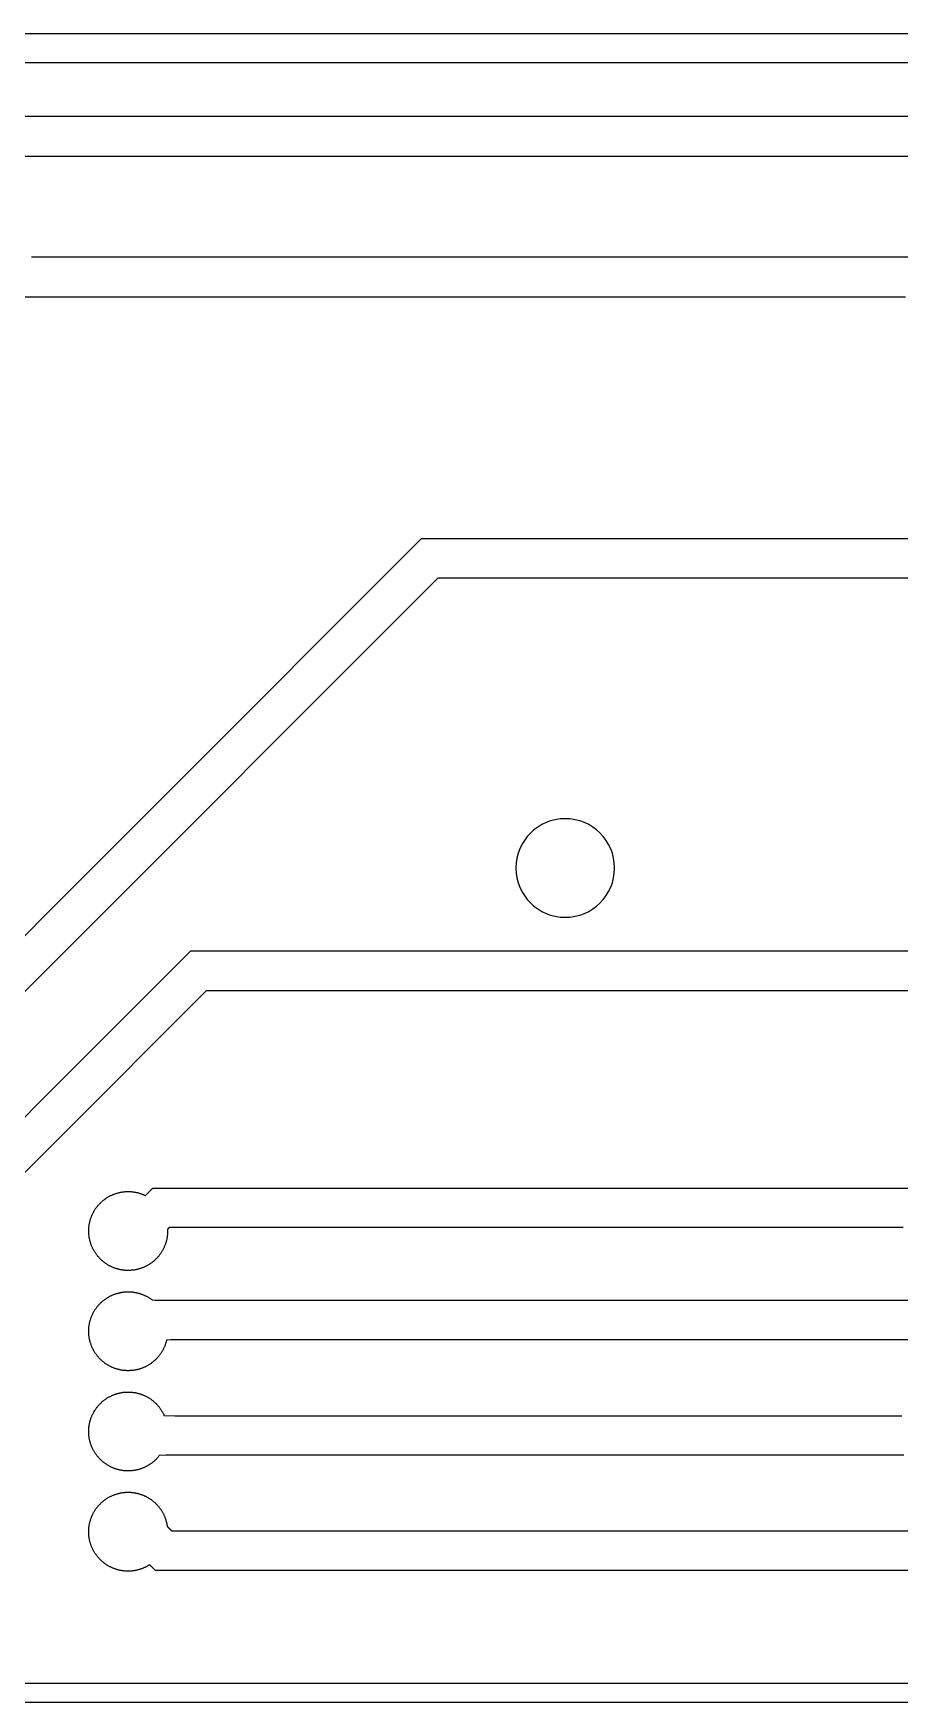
# Model space of a CAD drawing. Extents: x 0 to 220, y 0 to 42.
# Drawn here: x 131.11 to 153.08, y 0 to 42.3 of the extents above; entities that cross this region are included whole.
import ezdxf

# ---------------------------------------------------------------- set-up
doc = ezdxf.new("R2010")
doc.units = 0
doc.layers.get('0').update_dxf_attribs({"linetype": 'CONTINUOUS'})

msp = doc.modelspace()

# ---------------------------------------------------------------- linework, layer by layer
for points in [[(219.6, 42.3), (219.6, 0), (0, 0), (0, 42.3)], [(218.769, 39.299), (218.769, 3.629), (215.628, 0.488), (55.254, 0.488), (51.691, 4.051), (51.691, 38.068), (55.184, 41.561), (216.507, 41.561)]]:
    msp.add_lwpolyline(points, close=True)
for points in [[(121.354, 9.896), (140.956, 29.498), (177.647, 29.498), (179.893, 31.744), (208.415, 31.744), (208.415, 31.924), (211.585, 31.924), (211.585, 30.574), (208.415, 30.574), (208.415, 30.744), (180.307, 30.744), (178.061, 28.498), (141.37, 28.498), (121.768, 8.896)], [(127.955, 10.491), (135.508, 18.044), (208.415, 18.044), (208.415, 17.874), (211.585, 17.874), (211.585, 19.224), (208.415, 19.224), (208.415, 19.044), (135.094, 19.044), (126.955, 10.905)]]:
    msp.add_lwpolyline(points)
msp.add_lwpolyline([(143.35, 21.15, 1), (145.85, 21.15, 1)], format="xyb", close=True)
msp.add_polyline3d([(211.585, 28.034, 0), (211.585, 28.211, 0), (212.811, 28.211, 0), (214.401, 29.801, 0), (214.401, 35.432, 0), (209.641, 40.192, 0), (61.579, 40.192, 0), (56.836, 35.449, 0), (56.836, 32.585, 0), (56.645, 32.585, 0), (56.645, 29.415, 0), (57.995, 29.415, 0), (57.995, 32.585, 0), (57.836, 32.585, 0), (57.836, 35.034, 0), (61.994, 39.192, 0), (209.226, 39.192, 0), (213.401, 35.017, 0), (213.401, 30.216, 0), (212.396, 29.211, 0), (211.585, 29.211, 0), (211.585, 29.384, 0), (208.415, 29.384, 0), (208.415, 28.034, 0)], close=True)
for points in [[(153.461, 36.625, 0), (152.6, 36.625, 0), (151.739, 36.625, 0), (150.878, 36.625, 0), (150.017, 36.625, 0), (149.155, 36.625, 0), (148.294, 36.625, 0), (147.433, 36.625, 0), (146.572, 36.625, 0), (145.71, 36.625, 0), (144.849, 36.625, 0), (143.988, 36.625, 0), (143.127, 36.625, 0), (142.266, 36.625, 0), (141.404, 36.625, 0), (140.543, 36.625, 0), (139.682, 36.625, 0), (138.821, 36.625, 0), (137.959, 36.625, 0), (137.098, 36.625, 0), (136.237, 36.625, 0), (135.376, 36.625, 0), (134.515, 36.625, 0), (133.653, 36.625, 0), (132.792, 36.625, 0), (131.931, 36.625, 0), (131.07, 36.625, 0)], [(130.315, 35.625, 0), (131.164, 35.625, 0), (132.012, 35.625, 0), (132.861, 35.625, 0), (133.709, 35.625, 0), (134.558, 35.625, 0), (135.406, 35.625, 0), (136.254, 35.625, 0), (137.103, 35.625, 0), (137.951, 35.625, 0), (138.8, 35.625, 0), (139.648, 35.625, 0), (140.497, 35.625, 0), (141.345, 35.625, 0), (142.194, 35.625, 0), (143.042, 35.625, 0), (143.89, 35.625, 0), (144.739, 35.625, 0), (145.587, 35.625, 0), (146.436, 35.625, 0), (147.284, 35.625, 0), (148.133, 35.625, 0), (148.981, 35.625, 0), (149.83, 35.625, 0), (150.678, 35.625, 0), (151.526, 35.625, 0), (152.375, 35.625, 0), (153.223, 35.625, 0)], [(153.168, 12.04, 0), (152.746, 12.04, 0), (152.324, 12.04, 0), (151.902, 12.04, 0), (151.481, 12.04, 0), (151.059, 12.04, 0), (150.637, 12.04, 0), (150.215, 12.04, 0), (149.794, 12.04, 0), (149.372, 12.04, 0), (148.95, 12.04, 0), (148.528, 12.04, 0), (148.107, 12.04, 0), (147.685, 12.04, 0), (147.263, 12.04, 0), (146.841, 12.04, 0), (146.42, 12.04, 0), (145.998, 12.04, 0), (145.576, 12.04, 0), (145.155, 12.04, 0), (144.733, 12.04, 0), (144.311, 12.04, 0), (143.889, 12.04, 0), (143.468, 12.04, 0), (143.046, 12.04, 0), (142.624, 12.04, 0), (142.202, 12.04, 0), (141.781, 12.04, 0), (141.359, 12.04, 0), (140.937, 12.04, 0), (140.515, 12.04, 0), (140.094, 12.04, 0), (139.672, 12.04, 0), (139.25, 12.04, 0), (138.828, 12.04, 0), (138.407, 12.04, 0), (137.985, 12.04, 0), (137.563, 12.04, 0), (137.142, 12.04, 0), (136.72, 12.04, 0), (136.298, 12.04, 0), (135.876, 12.04, 0), (135.455, 12.04, 0), (135.033, 12.04, 0), (134.611, 12.04, 0), (134.56, 12.039, 0), (134.559, 12.039, 0), (134.559, 12.038, 0), (134.558, 12.037, 0), (134.557, 12.037, 0), (134.556, 12.036, 0), (134.556, 12.035, 0), (134.555, 12.034, 0), (134.554, 12.034, 0), (134.553, 12.033, 0), (134.553, 12.032, 0), (134.552, 12.031, 0), (134.551, 12.031, 0), (134.551, 12.03, 0), (134.55, 12.029, 0), (134.549, 12.028, 0), (134.548, 12.028, 0), (134.548, 12.027, 0), (134.547, 12.026, 0), (134.546, 12.026, 0), (134.545, 12.025, 0), (134.545, 12.024, 0), (134.544, 12.023, 0), (134.543, 12.023, 0), (134.543, 12.022, 0), (134.542, 12.021, 0), (134.541, 12.021, 0), (134.54, 12.02, 0), (134.54, 12.019, 0), (134.539, 12.018, 0), (134.538, 12.018, 0), (134.537, 12.017, 0), (134.537, 12.016, 0), (134.536, 12.015, 0), (134.535, 12.015, 0), (134.535, 12.014, 0), (134.534, 12.013, 0), (134.533, 12.012, 0), (134.532, 12.012, 0), (134.532, 12.011, 0), (134.531, 12.01, 0), (134.53, 12.01, 0), (134.529, 12.009, 0), (134.529, 12.008, 0), (134.528, 12.007, 0), (134.527, 12.007, 0), (134.527, 12.006, 0), (134.526, 12.005, 0), (134.525, 12.005, 0), (134.524, 12.004, 0), (134.524, 12.003, 0), (134.523, 12.002, 0), (134.522, 12.002, 0), (134.522, 12.001, 0), (134.521, 12, 0), (134.52, 11.999, 0), (134.519, 11.999, 0), (134.519, 11.998, 0), (134.518, 11.997, 0), (134.517, 11.997, 0), (134.516, 11.996, 0), (134.516, 11.989, 0), (134.517, 11.974, 0), (134.517, 11.958, 0), (134.517, 11.943, 0), (134.517, 11.928, 0), (134.516, 11.912, 0), (134.516, 11.896, 0), (134.515, 11.881, 0), (134.513, 11.865, 0), (134.512, 11.849, 0), (134.51, 11.834, 0), (134.508, 11.818, 0), (134.506, 11.802, 0), (134.503, 11.786, 0), (134.501, 11.77, 0), (134.498, 11.755, 0), (134.494, 11.739, 0), (134.491, 11.723, 0), (134.487, 11.707, 0), (134.483, 11.691, 0), (134.478, 11.675, 0), (134.474, 11.659, 0), (134.469, 11.644, 0), (134.463, 11.628, 0), (134.458, 11.613, 0), (134.452, 11.597, 0), (134.446, 11.581, 0), (134.44, 11.566, 0), (134.433, 11.551, 0), (134.427, 11.535, 0), (134.419, 11.52, 0), (134.412, 11.505, 0), (134.404, 11.49, 0), (134.397, 11.475, 0), (134.388, 11.46, 0), (134.38, 11.446, 0), (134.371, 11.431, 0), (134.363, 11.417, 0), (134.353, 11.403, 0), (134.344, 11.389, 0), (134.334, 11.375, 0), (134.325, 11.361, 0), (134.315, 11.348, 0), (134.304, 11.334, 0), (134.294, 11.321, 0), (134.283, 11.308, 0), (134.272, 11.295, 0), (134.261, 11.283, 0), (134.25, 11.27, 0), (134.238, 11.258, 0), (134.226, 11.246, 0), (134.214, 11.234, 0), (134.202, 11.223, 0), (134.19, 11.211, 0), (134.178, 11.2, 0), (134.165, 11.19, 0), (134.153, 11.179, 0), (134.14, 11.168, 0), (134.127, 11.158, 0), (134.114, 11.148, 0), (134.1, 11.139, 0), (134.087, 11.129, 0), (134.073, 11.12, 0), (134.06, 11.111, 0), (134.046, 11.102, 0), (134.032, 11.094, 0), (134.018, 11.086, 0), (134.005, 11.078, 0), (133.991, 11.07, 0), (133.976, 11.063, 0), (133.962, 11.056, 0), (133.948, 11.049, 0), (133.934, 11.042, 0), (133.92, 11.036, 0), (133.905, 11.029, 0), (133.891, 11.024, 0), (133.876, 11.018, 0), (133.862, 11.012, 0), (133.848, 11.007, 0), (133.833, 11.002, 0), (133.819, 10.998, 0), (133.804, 10.993, 0), (133.79, 10.989, 0), (133.775, 10.985, 0), (133.76, 10.981, 0), (133.745, 10.977, 0), (133.73, 10.974, 0), (133.714, 10.971, 0), (133.699, 10.968, 0), (133.683, 10.965, 0), (133.668, 10.962, 0), (133.652, 10.96, 0), (133.636, 10.958, 0), (133.62, 10.956, 0), (133.604, 10.955, 0), (133.588, 10.954, 0), (133.572, 10.953, 0), (133.556, 10.952, 0), (133.539, 10.951, 0), (133.523, 10.951, 0), (133.507, 10.951, 0), (133.49, 10.951, 0), (133.474, 10.952, 0), (133.457, 10.953, 0), (133.441, 10.954, 0), (133.424, 10.955, 0), (133.407, 10.957, 0), (133.391, 10.959, 0), (133.374, 10.961, 0), (133.358, 10.964, 0), (133.341, 10.967, 0), (133.325, 10.97, 0), (133.308, 10.973, 0), (133.292, 10.977, 0), (133.276, 10.981, 0), (133.259, 10.985, 0), (133.243, 10.989, 0), (133.227, 10.994, 0), (133.211, 10.999, 0), (133.195, 11.004, 0), (133.179, 11.01, 0), (133.163, 11.016, 0), (133.147, 11.022, 0), (133.132, 11.028, 0), (133.116, 11.035, 0), (133.101, 11.042, 0), (133.086, 11.049, 0), (133.07, 11.056, 0), (133.055, 11.064, 0), (133.041, 11.072, 0), (133.026, 11.08, 0), (133.011, 11.088, 0), (132.997, 11.097, 0), (132.983, 11.106, 0), (132.969, 11.115, 0), (132.955, 11.124, 0), (132.941, 11.133, 0), (132.928, 11.143, 0), (132.915, 11.153, 0), (132.902, 11.163, 0), (132.889, 11.173, 0), (132.876, 11.183, 0), (132.864, 11.194, 0), (132.852, 11.205, 0), (132.839, 11.216, 0), (132.828, 11.226, 0), (132.816, 11.238, 0), (132.805, 11.249, 0), (132.794, 11.261, 0), (132.783, 11.272, 0), (132.772, 11.284, 0), (132.762, 11.296, 0), (132.751, 11.308, 0), (132.741, 11.32, 0), (132.732, 11.332, 0), (132.722, 11.344, 0), (132.713, 11.357, 0), (132.704, 11.369, 0), (132.695, 11.382, 0), (132.686, 11.394, 0), (132.678, 11.407, 0), (132.67, 11.42, 0), (132.662, 11.433, 0), (132.654, 11.446, 0), (132.646, 11.459, 0), (132.639, 11.473, 0), (132.631, 11.487, 0), (132.624, 11.501, 0), (132.617, 11.515, 0), (132.61, 11.529, 0), (132.604, 11.543, 0), (132.598, 11.558, 0), (132.591, 11.572, 0), (132.585, 11.587, 0), (132.58, 11.602, 0), (132.574, 11.618, 0), (132.569, 11.633, 0), (132.564, 11.648, 0), (132.559, 11.664, 0), (132.555, 11.68, 0), (132.55, 11.695, 0), (132.546, 11.711, 0), (132.542, 11.727, 0), (132.539, 11.744, 0), (132.535, 11.76, 0), (132.532, 11.776, 0), (132.53, 11.793, 0), (132.527, 11.809, 0), (132.525, 11.826, 0), (132.523, 11.842, 0), (132.521, 11.859, 0), (132.52, 11.876, 0), (132.519, 11.892, 0), (132.518, 11.909, 0), (132.517, 11.926, 0), (132.517, 11.943, 0), (132.517, 11.96, 0), (132.517, 11.976, 0), (132.518, 11.993, 0), (132.519, 12.01, 0), (132.52, 12.027, 0), (132.521, 12.044, 0), (132.523, 12.061, 0), (132.525, 12.077, 0), (132.527, 12.094, 0), (132.53, 12.111, 0), (132.533, 12.127, 0), (132.536, 12.144, 0), (132.539, 12.16, 0), (132.543, 12.177, 0), (132.547, 12.193, 0), (132.551, 12.209, 0), (132.555, 12.225, 0), (132.56, 12.241, 0), (132.565, 12.257, 0), (132.57, 12.273, 0), (132.576, 12.289, 0), (132.581, 12.304, 0), (132.587, 12.32, 0), (132.594, 12.335, 0), (132.6, 12.35, 0), (132.607, 12.365, 0), (132.614, 12.38, 0), (132.621, 12.394, 0), (132.628, 12.409, 0), (132.635, 12.423, 0), (132.643, 12.437, 0), (132.651, 12.451, 0), (132.659, 12.465, 0), (132.668, 12.479, 0), (132.676, 12.492, 0), (132.685, 12.505, 0), (132.693, 12.518, 0), (132.702, 12.531, 0), (132.712, 12.544, 0), (132.721, 12.556, 0), (132.73, 12.569, 0), (132.74, 12.581, 0), (132.75, 12.592, 0), (132.76, 12.604, 0), (132.77, 12.615, 0), (132.78, 12.627, 0), (132.79, 12.638, 0), (132.801, 12.649, 0), (132.812, 12.66, 0), (132.823, 12.671, 0), (132.834, 12.681, 0), (132.846, 12.692, 0), (132.857, 12.703, 0), (132.869, 12.713, 0), (132.881, 12.723, 0), (132.894, 12.733, 0), (132.906, 12.743, 0), (132.919, 12.752, 0), (132.932, 12.762, 0), (132.945, 12.771, 0), (132.959, 12.78, 0), (132.972, 12.79, 0), (132.986, 12.798, 0), (133, 12.807, 0), (133.014, 12.815, 0), (133.028, 12.823, 0), (133.043, 12.831, 0), (133.057, 12.839, 0), (133.072, 12.847, 0), (133.087, 12.854, 0), (133.102, 12.861, 0), (133.117, 12.868, 0), (133.133, 12.874, 0), (133.148, 12.88, 0), (133.164, 12.886, 0), (133.179, 12.892, 0), (133.195, 12.898, 0), (133.211, 12.903, 0), (133.227, 12.908, 0), (133.243, 12.913, 0), (133.26, 12.917, 0), (133.276, 12.921, 0), (133.292, 12.925, 0), (133.309, 12.929, 0), (133.325, 12.932, 0), (133.342, 12.936, 0), (133.359, 12.938, 0), (133.375, 12.941, 0), (133.392, 12.943, 0), (133.409, 12.945, 0), (133.426, 12.947, 0), (133.442, 12.948, 0), (133.459, 12.949, 0), (133.476, 12.95, 0), (133.493, 12.951, 0), (133.509, 12.951, 0), (133.526, 12.951, 0), (133.543, 12.951, 0), (133.559, 12.95, 0), (133.576, 12.949, 0), (133.593, 12.948, 0), (133.609, 12.947, 0), (133.625, 12.945, 0), (133.642, 12.943, 0), (133.658, 12.941, 0), (133.674, 12.939, 0), (133.69, 12.936, 0), (133.706, 12.933, 0), (133.722, 12.93, 0), (133.738, 12.926, 0), (133.754, 12.923, 0), (133.769, 12.919, 0), (133.785, 12.915, 0), (133.8, 12.91, 0), (133.815, 12.905, 0), (133.83, 12.901, 0), (133.845, 12.896, 0), (133.86, 12.89, 0), (133.875, 12.885, 0), (133.889, 12.879, 0), (133.903, 12.873, 0), (133.918, 12.867, 0), (133.932, 12.861, 0), (133.945, 12.855, 0), (133.957, 12.85, 0), (133.96, 12.853, 0), (133.963, 12.856, 0), (133.966, 12.86, 0), (133.969, 12.863, 0), (133.972, 12.866, 0), (133.975, 12.869, 0), (133.978, 12.872, 0), (133.981, 12.875, 0), (133.985, 12.878, 0), (133.988, 12.881, 0), (133.991, 12.884, 0), (133.994, 12.887, 0), (133.997, 12.89, 0), (134, 12.894, 0), (134.003, 12.897, 0), (134.006, 12.9, 0), (134.009, 12.903, 0), (134.012, 12.906, 0), (134.016, 12.909, 0), (134.019, 12.912, 0), (134.022, 12.915, 0), (134.025, 12.918, 0), (134.028, 12.921, 0), (134.031, 12.925, 0), (134.034, 12.928, 0), (134.037, 12.931, 0), (134.04, 12.934, 0), (134.043, 12.937, 0), (134.047, 12.94, 0), (134.05, 12.943, 0), (134.053, 12.946, 0), (134.056, 12.949, 0), (134.059, 12.953, 0), (134.062, 12.956, 0), (134.065, 12.959, 0), (134.068, 12.962, 0), (134.071, 12.965, 0), (134.074, 12.968, 0), (134.078, 12.971, 0), (134.081, 12.974, 0), (134.084, 12.977, 0), (134.087, 12.98, 0), (134.09, 12.983, 0), (134.093, 12.987, 0), (134.096, 12.99, 0), (134.099, 12.993, 0), (134.102, 12.996, 0), (134.105, 12.999, 0), (134.109, 13.002, 0), (134.112, 13.005, 0), (134.115, 13.008, 0), (134.118, 13.011, 0), (134.121, 13.014, 0), (134.124, 13.018, 0), (134.127, 13.021, 0), (134.13, 13.024, 0), (134.133, 13.027, 0), (134.136, 13.03, 0), (134.14, 13.033, 0), (134.143, 13.036, 0), (134.146, 13.039, 0), (134.476, 13.04, 0), (134.898, 13.04, 0), (135.32, 13.04, 0), (135.742, 13.04, 0), (136.163, 13.04, 0), (136.585, 13.04, 0), (137.007, 13.04, 0), (137.429, 13.04, 0), (137.85, 13.04, 0), (138.272, 13.04, 0), (138.694, 13.04, 0), (139.116, 13.04, 0), (139.537, 13.04, 0), (139.959, 13.04, 0), (140.381, 13.04, 0), (140.803, 13.04, 0), (141.224, 13.04, 0), (141.646, 13.04, 0), (142.068, 13.04, 0), (142.49, 13.04, 0), (142.911, 13.04, 0), (143.333, 13.04, 0), (143.755, 13.04, 0), (144.176, 13.04, 0), (144.598, 13.04, 0), (145.02, 13.04, 0), (145.442, 13.04, 0), (145.863, 13.04, 0), (146.285, 13.04, 0), (146.707, 13.04, 0), (147.129, 13.04, 0), (147.55, 13.04, 0), (147.972, 13.04, 0), (148.394, 13.04, 0), (148.816, 13.04, 0), (149.237, 13.04, 0), (149.659, 13.04, 0), (150.081, 13.04, 0), (150.503, 13.04, 0), (150.924, 13.04, 0), (151.346, 13.04, 0), (151.768, 13.04, 0), (152.189, 13.04, 0), (152.611, 13.04, 0), (153.033, 13.04, 0), (153.455, 13.04, 0)], [(153.452, 9.195, 0), (153.004, 9.195, 0), (152.555, 9.195, 0), (152.106, 9.195, 0), (151.657, 9.195, 0), (151.208, 9.195, 0), (150.759, 9.195, 0), (150.31, 9.195, 0), (149.861, 9.195, 0), (149.412, 9.195, 0), (148.963, 9.195, 0), (148.514, 9.195, 0), (148.065, 9.195, 0), (147.616, 9.195, 0), (147.167, 9.195, 0), (146.718, 9.195, 0), (146.269, 9.195, 0), (145.82, 9.195, 0), (145.372, 9.195, 0), (144.923, 9.195, 0), (144.474, 9.195, 0), (144.025, 9.195, 0), (143.576, 9.195, 0), (143.127, 9.195, 0), (142.678, 9.195, 0), (142.229, 9.195, 0), (141.78, 9.195, 0), (141.331, 9.195, 0), (140.882, 9.195, 0), (140.433, 9.195, 0), (139.984, 9.195, 0), (139.535, 9.195, 0), (139.086, 9.195, 0), (138.637, 9.195, 0), (138.188, 9.195, 0), (137.739, 9.195, 0), (137.291, 9.195, 0), (136.842, 9.195, 0), (136.393, 9.195, 0), (135.944, 9.195, 0), (135.495, 9.195, 0), (135.046, 9.195, 0), (134.597, 9.195, 0), (134.491, 9.184, 0), (134.487, 9.169, 0), (134.483, 9.154, 0), (134.479, 9.139, 0), (134.475, 9.124, 0), (134.47, 9.109, 0), (134.466, 9.094, 0), (134.46, 9.079, 0), (134.455, 9.064, 0), (134.449, 9.05, 0), (134.444, 9.035, 0), (134.437, 9.02, 0), (134.431, 9.005, 0), (134.424, 8.991, 0), (134.417, 8.976, 0), (134.41, 8.962, 0), (134.403, 8.947, 0), (134.395, 8.933, 0), (134.387, 8.918, 0), (134.379, 8.904, 0), (134.371, 8.89, 0), (134.362, 8.876, 0), (134.353, 8.862, 0), (134.344, 8.848, 0), (134.334, 8.835, 0), (134.324, 8.821, 0), (134.315, 8.808, 0), (134.304, 8.794, 0), (134.294, 8.781, 0), (134.283, 8.768, 0), (134.272, 8.756, 0), (134.261, 8.743, 0), (134.25, 8.731, 0), (134.238, 8.718, 0), (134.226, 8.706, 0), (134.214, 8.694, 0), (134.202, 8.683, 0), (134.19, 8.671, 0), (134.177, 8.66, 0), (134.164, 8.649, 0), (134.152, 8.638, 0), (134.138, 8.627, 0), (134.125, 8.617, 0), (134.112, 8.607, 0), (134.098, 8.597, 0), (134.084, 8.587, 0), (134.07, 8.578, 0), (134.056, 8.569, 0), (134.042, 8.56, 0), (134.027, 8.551, 0), (134.013, 8.543, 0), (133.998, 8.534, 0), (133.984, 8.527, 0), (133.969, 8.519, 0), (133.954, 8.511, 0), (133.939, 8.504, 0), (133.924, 8.497, 0), (133.909, 8.491, 0), (133.893, 8.485, 0), (133.878, 8.478, 0), (133.863, 8.473, 0), (133.847, 8.467, 0), (133.832, 8.462, 0), (133.817, 8.457, 0), (133.801, 8.452, 0), (133.786, 8.448, 0), (133.77, 8.444, 0), (133.754, 8.44, 0), (133.739, 8.436, 0), (133.723, 8.433, 0), (133.708, 8.429, 0), (133.692, 8.426, 0), (133.677, 8.424, 0), (133.661, 8.421, 0), (133.646, 8.419, 0), (133.631, 8.417, 0), (133.615, 8.416, 0), (133.6, 8.414, 0), (133.585, 8.413, 0), (133.57, 8.412, 0), (133.554, 8.412, 0), (133.539, 8.411, 0), (133.524, 8.411, 0), (133.508, 8.411, 0), (133.492, 8.411, 0), (133.477, 8.412, 0), (133.461, 8.413, 0), (133.445, 8.414, 0), (133.43, 8.415, 0), (133.414, 8.416, 0), (133.398, 8.418, 0), (133.382, 8.42, 0), (133.366, 8.422, 0), (133.35, 8.425, 0), (133.334, 8.428, 0), (133.318, 8.431, 0), (133.302, 8.434, 0), (133.286, 8.438, 0), (133.27, 8.442, 0), (133.254, 8.446, 0), (133.238, 8.451, 0), (133.223, 8.455, 0), (133.207, 8.46, 0), (133.191, 8.466, 0), (133.175, 8.471, 0), (133.16, 8.477, 0), (133.144, 8.483, 0), (133.129, 8.489, 0), (133.113, 8.496, 0), (133.098, 8.503, 0), (133.083, 8.51, 0), (133.068, 8.518, 0), (133.053, 8.525, 0), (133.038, 8.533, 0), (133.023, 8.542, 0), (133.008, 8.55, 0), (132.994, 8.559, 0), (132.98, 8.568, 0), (132.965, 8.577, 0), (132.951, 8.586, 0), (132.938, 8.596, 0), (132.924, 8.606, 0), (132.91, 8.616, 0), (132.897, 8.626, 0), (132.884, 8.637, 0), (132.871, 8.648, 0), (132.858, 8.659, 0), (132.846, 8.67, 0), (132.833, 8.681, 0), (132.821, 8.693, 0), (132.809, 8.705, 0), (132.798, 8.716, 0), (132.786, 8.729, 0), (132.775, 8.741, 0), (132.764, 8.753, 0), (132.753, 8.766, 0), (132.742, 8.779, 0), (132.732, 8.791, 0), (132.722, 8.804, 0), (132.712, 8.818, 0), (132.703, 8.831, 0), (132.693, 8.844, 0), (132.684, 8.858, 0), (132.675, 8.871, 0), (132.667, 8.885, 0), (132.658, 8.899, 0), (132.65, 8.912, 0), (132.642, 8.926, 0), (132.635, 8.94, 0), (132.627, 8.954, 0), (132.62, 8.968, 0), (132.613, 8.983, 0), (132.607, 8.997, 0), (132.6, 9.011, 0), (132.594, 9.025, 0), (132.589, 9.04, 0), (132.583, 9.054, 0), (132.578, 9.068, 0), (132.572, 9.083, 0), (132.568, 9.097, 0), (132.563, 9.112, 0), (132.558, 9.126, 0), (132.554, 9.141, 0), (132.55, 9.156, 0), (132.546, 9.171, 0), (132.542, 9.187, 0), (132.539, 9.202, 0), (132.536, 9.218, 0), (132.533, 9.233, 0), (132.53, 9.249, 0), (132.528, 9.265, 0), (132.526, 9.281, 0), (132.524, 9.297, 0), (132.522, 9.313, 0), (132.52, 9.329, 0), (132.519, 9.345, 0), (132.518, 9.362, 0), (132.518, 9.378, 0), (132.517, 9.395, 0), (132.517, 9.411, 0), (132.517, 9.428, 0), (132.518, 9.444, 0), (132.518, 9.461, 0), (132.519, 9.477, 0), (132.52, 9.494, 0), (132.522, 9.511, 0), (132.524, 9.527, 0), (132.526, 9.544, 0), (132.528, 9.561, 0), (132.531, 9.577, 0), (132.534, 9.594, 0), (132.537, 9.61, 0), (132.541, 9.627, 0), (132.544, 9.643, 0), (132.548, 9.66, 0), (132.553, 9.676, 0), (132.557, 9.692, 0), (132.562, 9.708, 0), (132.567, 9.724, 0), (132.573, 9.74, 0), (132.579, 9.756, 0), (132.584, 9.772, 0), (132.591, 9.788, 0), (132.597, 9.803, 0), (132.604, 9.819, 0), (132.611, 9.834, 0), (132.618, 9.849, 0), (132.626, 9.864, 0), (132.633, 9.879, 0), (132.641, 9.894, 0), (132.65, 9.909, 0), (132.658, 9.923, 0), (132.667, 9.937, 0), (132.676, 9.951, 0), (132.685, 9.965, 0), (132.694, 9.979, 0), (132.703, 9.992, 0), (132.713, 10.006, 0), (132.723, 10.019, 0), (132.733, 10.032, 0), (132.743, 10.044, 0), (132.754, 10.057, 0), (132.764, 10.069, 0), (132.775, 10.081, 0), (132.786, 10.093, 0), (132.797, 10.105, 0), (132.808, 10.116, 0), (132.819, 10.127, 0), (132.831, 10.138, 0), (132.842, 10.149, 0), (132.854, 10.16, 0), (132.866, 10.17, 0), (132.878, 10.18, 0), (132.89, 10.19, 0), (132.902, 10.199, 0), (132.914, 10.209, 0), (132.926, 10.218, 0), (132.939, 10.227, 0), (132.951, 10.236, 0), (132.964, 10.244, 0), (132.977, 10.252, 0), (132.99, 10.261, 0), (133.003, 10.269, 0), (133.017, 10.277, 0), (133.03, 10.285, 0), (133.044, 10.292, 0), (133.058, 10.3, 0), (133.072, 10.307, 0), (133.087, 10.314, 0), (133.101, 10.32, 0), (133.116, 10.327, 0), (133.131, 10.333, 0), (133.146, 10.339, 0), (133.161, 10.345, 0), (133.176, 10.351, 0), (133.191, 10.357, 0), (133.207, 10.362, 0), (133.223, 10.367, 0), (133.239, 10.371, 0), (133.254, 10.376, 0), (133.27, 10.38, 0), (133.287, 10.384, 0), (133.303, 10.388, 0), (133.319, 10.391, 0), (133.336, 10.394, 0), (133.352, 10.397, 0), (133.369, 10.4, 0), (133.385, 10.402, 0), (133.402, 10.404, 0), (133.419, 10.406, 0), (133.435, 10.408, 0), (133.452, 10.409, 0), (133.469, 10.41, 0), (133.486, 10.411, 0), (133.503, 10.411, 0), (133.52, 10.411, 0), (133.537, 10.411, 0), (133.553, 10.41, 0), (133.57, 10.41, 0), (133.587, 10.409, 0), (133.604, 10.407, 0), (133.621, 10.406, 0), (133.638, 10.404, 0), (133.654, 10.402, 0), (133.671, 10.399, 0), (133.688, 10.396, 0), (133.704, 10.393, 0), (133.721, 10.39, 0), (133.737, 10.386, 0), (133.753, 10.383, 0), (133.769, 10.379, 0), (133.786, 10.374, 0), (133.802, 10.37, 0), (133.817, 10.365, 0), (133.833, 10.36, 0), (133.849, 10.354, 0), (133.864, 10.349, 0), (133.88, 10.343, 0), (133.895, 10.337, 0), (133.91, 10.331, 0), (133.925, 10.324, 0), (133.94, 10.317, 0), (133.954, 10.31, 0), (133.969, 10.303, 0), (133.983, 10.296, 0), (133.997, 10.288, 0), (134.011, 10.281, 0), (134.025, 10.273, 0), (134.038, 10.264, 0), (134.051, 10.256, 0), (134.065, 10.248, 0), (134.078, 10.239, 0), (134.09, 10.23, 0), (134.103, 10.221, 0), (134.115, 10.212, 0), (134.128, 10.203, 0), (134.206, 10.195, 0), (134.654, 10.195, 0), (135.102, 10.195, 0), (135.55, 10.195, 0), (135.998, 10.195, 0), (136.446, 10.195, 0), (136.894, 10.195, 0), (137.342, 10.195, 0), (137.79, 10.195, 0), (138.238, 10.195, 0), (138.686, 10.195, 0), (139.134, 10.195, 0), (139.582, 10.195, 0), (140.03, 10.195, 0), (140.478, 10.195, 0), (140.926, 10.195, 0), (141.374, 10.195, 0), (141.822, 10.195, 0), (142.27, 10.195, 0), (142.718, 10.195, 0), (143.166, 10.195, 0), (143.614, 10.195, 0), (144.062, 10.195, 0), (144.51, 10.195, 0), (144.958, 10.195, 0), (145.406, 10.195, 0), (145.854, 10.195, 0), (146.302, 10.195, 0), (146.75, 10.195, 0), (147.198, 10.195, 0), (147.646, 10.195, 0), (148.094, 10.195, 0), (148.542, 10.195, 0), (148.99, 10.195, 0), (149.438, 10.195, 0), (149.886, 10.195, 0), (150.334, 10.195, 0), (150.782, 10.195, 0), (151.23, 10.195, 0), (151.678, 10.195, 0), (152.126, 10.195, 0), (152.574, 10.195, 0), (153.022, 10.195, 0), (153.47, 10.195, 0)], [(153.188, 6.267, 0), (152.621, 6.267, 0), (152.053, 6.267, 0), (151.486, 6.267, 0), (150.919, 6.267, 0), (150.352, 6.267, 0), (149.785, 6.267, 0), (149.218, 6.267, 0), (148.65, 6.267, 0), (148.083, 6.267, 0), (147.516, 6.267, 0), (146.949, 6.267, 0), (146.382, 6.267, 0), (145.814, 6.267, 0), (145.247, 6.267, 0), (144.68, 6.267, 0), (144.113, 6.267, 0), (143.546, 6.267, 0), (142.979, 6.267, 0), (142.411, 6.267, 0), (141.844, 6.267, 0), (141.277, 6.267, 0), (140.71, 6.267, 0), (140.143, 6.267, 0), (139.575, 6.267, 0), (139.008, 6.267, 0), (138.441, 6.267, 0), (137.874, 6.267, 0), (137.307, 6.267, 0), (136.739, 6.267, 0), (136.172, 6.267, 0), (135.605, 6.267, 0), (135.038, 6.267, 0), (134.471, 6.267, 0), (134.307, 6.258, 0), (134.298, 6.246, 0), (134.288, 6.234, 0), (134.278, 6.222, 0), (134.268, 6.211, 0), (134.258, 6.199, 0), (134.247, 6.187, 0), (134.236, 6.176, 0), (134.225, 6.165, 0), (134.214, 6.154, 0), (134.202, 6.143, 0), (134.19, 6.132, 0), (134.178, 6.121, 0), (134.166, 6.11, 0), (134.154, 6.1, 0), (134.141, 6.09, 0), (134.128, 6.08, 0), (134.115, 6.07, 0), (134.102, 6.06, 0), (134.088, 6.05, 0), (134.075, 6.041, 0), (134.061, 6.032, 0), (134.047, 6.023, 0), (134.033, 6.014, 0), (134.018, 6.006, 0), (134.004, 5.998, 0), (133.989, 5.99, 0), (133.974, 5.982, 0), (133.959, 5.974, 0), (133.944, 5.967, 0), (133.929, 5.96, 0), (133.913, 5.953, 0), (133.898, 5.946, 0), (133.882, 5.94, 0), (133.866, 5.934, 0), (133.85, 5.928, 0), (133.834, 5.923, 0), (133.818, 5.917, 0), (133.802, 5.912, 0), (133.786, 5.908, 0), (133.769, 5.903, 0), (133.753, 5.899, 0), (133.736, 5.895, 0), (133.72, 5.892, 0), (133.703, 5.888, 0), (133.686, 5.885, 0), (133.67, 5.883, 0), (133.653, 5.88, 0), (133.636, 5.878, 0), (133.619, 5.876, 0), (133.603, 5.875, 0), (133.586, 5.873, 0), (133.569, 5.872, 0), (133.552, 5.872, 0), (133.535, 5.871, 0), (133.519, 5.871, 0), (133.502, 5.871, 0), (133.486, 5.872, 0), (133.469, 5.872, 0), (133.452, 5.873, 0), (133.436, 5.874, 0), (133.42, 5.876, 0), (133.403, 5.877, 0), (133.387, 5.879, 0), (133.371, 5.882, 0), (133.355, 5.884, 0), (133.339, 5.887, 0), (133.323, 5.89, 0), (133.307, 5.893, 0), (133.292, 5.897, 0), (133.276, 5.9, 0), (133.261, 5.904, 0), (133.246, 5.909, 0), (133.231, 5.913, 0), (133.216, 5.917, 0), (133.201, 5.922, 0), (133.186, 5.927, 0), (133.172, 5.933, 0), (133.157, 5.938, 0), (133.143, 5.944, 0), (133.129, 5.949, 0), (133.115, 5.955, 0), (133.101, 5.962, 0), (133.087, 5.968, 0), (133.073, 5.975, 0), (133.059, 5.982, 0), (133.045, 5.989, 0), (133.031, 5.997, 0), (133.017, 6.005, 0), (133.003, 6.013, 0), (132.99, 6.021, 0), (132.976, 6.03, 0), (132.963, 6.039, 0), (132.949, 6.048, 0), (132.936, 6.057, 0), (132.923, 6.067, 0), (132.91, 6.076, 0), (132.897, 6.086, 0), (132.884, 6.097, 0), (132.871, 6.107, 0), (132.859, 6.118, 0), (132.847, 6.129, 0), (132.834, 6.14, 0), (132.822, 6.152, 0), (132.81, 6.163, 0), (132.799, 6.175, 0), (132.787, 6.188, 0), (132.776, 6.2, 0), (132.764, 6.212, 0), (132.753, 6.225, 0), (132.743, 6.238, 0), (132.732, 6.251, 0), (132.722, 6.265, 0), (132.712, 6.278, 0), (132.702, 6.292, 0), (132.692, 6.306, 0), (132.682, 6.32, 0), (132.673, 6.334, 0), (132.664, 6.349, 0), (132.656, 6.363, 0), (132.647, 6.378, 0), (132.639, 6.393, 0), (132.631, 6.408, 0), (132.623, 6.423, 0), (132.616, 6.438, 0), (132.608, 6.453, 0), (132.601, 6.469, 0), (132.595, 6.484, 0), (132.588, 6.5, 0), (132.582, 6.516, 0), (132.576, 6.532, 0), (132.571, 6.547, 0), (132.566, 6.563, 0), (132.56, 6.579, 0), (132.556, 6.595, 0), (132.551, 6.611, 0), (132.547, 6.628, 0), (132.543, 6.644, 0), (132.54, 6.66, 0), (132.536, 6.676, 0), (132.533, 6.692, 0), (132.53, 6.708, 0), (132.528, 6.725, 0), (132.526, 6.741, 0), (132.524, 6.757, 0), (132.522, 6.773, 0), (132.52, 6.789, 0), (132.519, 6.805, 0), (132.518, 6.821, 0), (132.518, 6.837, 0), (132.517, 6.853, 0), (132.517, 6.869, 0), (132.517, 6.885, 0), (132.517, 6.901, 0), (132.518, 6.916, 0), (132.519, 6.932, 0), (132.52, 6.947, 0), (132.521, 6.963, 0), (132.523, 6.978, 0), (132.524, 6.993, 0), (132.526, 7.008, 0), (132.529, 7.023, 0), (132.531, 7.039, 0), (132.534, 7.054, 0), (132.537, 7.069, 0), (132.54, 7.084, 0), (132.544, 7.1, 0), (132.547, 7.115, 0), (132.551, 7.13, 0), (132.556, 7.146, 0), (132.56, 7.161, 0), (132.565, 7.176, 0), (132.57, 7.192, 0), (132.575, 7.207, 0), (132.581, 7.222, 0), (132.587, 7.238, 0), (132.593, 7.253, 0), (132.599, 7.268, 0), (132.606, 7.283, 0), (132.613, 7.298, 0), (132.62, 7.313, 0), (132.627, 7.327, 0), (132.635, 7.342, 0), (132.643, 7.357, 0), (132.651, 7.371, 0), (132.66, 7.386, 0), (132.668, 7.4, 0), (132.677, 7.414, 0), (132.687, 7.428, 0), (132.696, 7.442, 0), (132.706, 7.456, 0), (132.716, 7.47, 0), (132.726, 7.483, 0), (132.737, 7.496, 0), (132.747, 7.51, 0), (132.758, 7.523, 0), (132.77, 7.535, 0), (132.781, 7.548, 0), (132.793, 7.56, 0), (132.804, 7.572, 0), (132.816, 7.584, 0), (132.829, 7.596, 0), (132.841, 7.608, 0), (132.854, 7.619, 0), (132.866, 7.63, 0), (132.879, 7.641, 0), (132.892, 7.652, 0), (132.906, 7.662, 0), (132.919, 7.673, 0), (132.933, 7.683, 0), (132.947, 7.692, 0), (132.96, 7.702, 0), (132.974, 7.711, 0), (132.989, 7.72, 0), (133.003, 7.729, 0), (133.017, 7.737, 0), (133.032, 7.745, 0), (133.046, 7.753, 0), (133.061, 7.761, 0), (133.076, 7.768, 0), (133.091, 7.776, 0), (133.106, 7.782, 0), (133.121, 7.789, 0), (133.136, 7.795, 0), (133.151, 7.801, 0), (133.166, 7.807, 0), (133.181, 7.813, 0), (133.196, 7.818, 0), (133.211, 7.823, 0), (133.227, 7.828, 0), (133.242, 7.832, 0), (133.257, 7.837, 0), (133.272, 7.841, 0), (133.288, 7.844, 0), (133.303, 7.848, 0), (133.318, 7.851, 0), (133.333, 7.854, 0), (133.348, 7.857, 0), (133.364, 7.859, 0), (133.379, 7.861, 0), (133.394, 7.863, 0), (133.409, 7.865, 0), (133.424, 7.867, 0), (133.44, 7.868, 0), (133.456, 7.869, 0), (133.471, 7.87, 0), (133.487, 7.871, 0), (133.503, 7.871, 0), (133.519, 7.871, 0), (133.535, 7.871, 0), (133.551, 7.87, 0), (133.567, 7.87, 0), (133.583, 7.869, 0), (133.599, 7.868, 0), (133.615, 7.866, 0), (133.631, 7.864, 0), (133.647, 7.862, 0), (133.664, 7.86, 0), (133.68, 7.858, 0), (133.696, 7.855, 0), (133.712, 7.852, 0), (133.729, 7.848, 0), (133.745, 7.845, 0), (133.761, 7.841, 0), (133.777, 7.837, 0), (133.793, 7.832, 0), (133.809, 7.827, 0), (133.826, 7.822, 0), (133.841, 7.817, 0), (133.857, 7.811, 0), (133.873, 7.805, 0), (133.889, 7.799, 0), (133.905, 7.793, 0), (133.92, 7.786, 0), (133.936, 7.779, 0), (133.951, 7.772, 0), (133.966, 7.764, 0), (133.981, 7.757, 0), (133.996, 7.749, 0), (134.011, 7.74, 0), (134.026, 7.732, 0), (134.04, 7.723, 0), (134.055, 7.714, 0), (134.069, 7.705, 0), (134.083, 7.695, 0), (134.097, 7.686, 0), (134.111, 7.676, 0), (134.124, 7.666, 0), (134.137, 7.655, 0), (134.151, 7.645, 0), (134.164, 7.634, 0), (134.176, 7.623, 0), (134.189, 7.612, 0), (134.201, 7.6, 0), (134.213, 7.589, 0), (134.225, 7.577, 0), (134.237, 7.565, 0), (134.248, 7.553, 0), (134.259, 7.541, 0), (134.27, 7.529, 0), (134.281, 7.516, 0), (134.292, 7.504, 0), (134.302, 7.491, 0), (134.312, 7.478, 0), (134.322, 7.465, 0), (134.331, 7.452, 0), (134.34, 7.439, 0), (134.349, 7.425, 0), (134.358, 7.412, 0), (134.367, 7.398, 0), (134.375, 7.385, 0), (134.383, 7.371, 0), (134.391, 7.357, 0), (134.398, 7.344, 0), (134.405, 7.33, 0), (134.413, 7.316, 0), (134.419, 7.302, 0), (134.426, 7.288, 0), (134.432, 7.274, 0), (134.705, 7.267, 0), (135.264, 7.267, 0), (135.822, 7.267, 0), (136.381, 7.267, 0), (136.939, 7.267, 0), (137.497, 7.267, 0), (138.056, 7.267, 0), (138.614, 7.267, 0), (139.173, 7.267, 0), (139.731, 7.267, 0), (140.29, 7.267, 0), (140.848, 7.267, 0), (141.406, 7.267, 0), (141.965, 7.267, 0), (142.523, 7.267, 0), (143.082, 7.267, 0), (143.64, 7.267, 0), (144.198, 7.267, 0), (144.757, 7.267, 0), (145.315, 7.267, 0), (145.874, 7.267, 0), (146.432, 7.267, 0), (146.991, 7.267, 0), (147.549, 7.267, 0), (148.107, 7.267, 0), (148.666, 7.267, 0), (149.224, 7.267, 0), (149.783, 7.267, 0), (150.341, 7.267, 0), (150.899, 7.267, 0), (151.458, 7.267, 0), (152.016, 7.267, 0), (152.575, 7.267, 0), (153.133, 7.267, 0)], [(153.492, 3.351, 0), (152.899, 3.351, 0), (152.306, 3.351, 0), (151.712, 3.351, 0), (151.119, 3.351, 0), (150.526, 3.351, 0), (149.933, 3.351, 0), (149.339, 3.351, 0), (148.746, 3.351, 0), (148.153, 3.351, 0), (147.56, 3.351, 0), (146.966, 3.351, 0), (146.373, 3.351, 0), (145.78, 3.351, 0), (145.186, 3.351, 0), (144.593, 3.351, 0), (144, 3.351, 0), (143.407, 3.351, 0), (142.813, 3.351, 0), (142.22, 3.351, 0), (141.627, 3.351, 0), (141.034, 3.351, 0), (140.44, 3.351, 0), (139.847, 3.351, 0), (139.254, 3.351, 0), (138.661, 3.351, 0), (138.067, 3.351, 0), (137.474, 3.351, 0), (136.881, 3.351, 0), (136.288, 3.351, 0), (135.694, 3.351, 0), (135.101, 3.351, 0), (134.508, 3.351, 0), (134.206, 3.352, 0), (134.204, 3.354, 0), (134.201, 3.357, 0), (134.199, 3.359, 0), (134.197, 3.361, 0), (134.194, 3.364, 0), (134.192, 3.366, 0), (134.19, 3.368, 0), (134.187, 3.371, 0), (134.185, 3.373, 0), (134.183, 3.375, 0), (134.18, 3.378, 0), (134.178, 3.38, 0), (134.176, 3.382, 0), (134.173, 3.385, 0), (134.171, 3.387, 0), (134.169, 3.389, 0), (134.167, 3.392, 0), (134.164, 3.394, 0), (134.162, 3.396, 0), (134.16, 3.399, 0), (134.157, 3.401, 0), (134.155, 3.403, 0), (134.153, 3.405, 0), (134.15, 3.408, 0), (134.148, 3.41, 0), (134.146, 3.412, 0), (134.143, 3.415, 0), (134.141, 3.417, 0), (134.139, 3.419, 0), (134.136, 3.422, 0), (134.134, 3.424, 0), (134.132, 3.426, 0), (134.129, 3.429, 0), (134.127, 3.431, 0), (134.125, 3.433, 0), (134.122, 3.436, 0), (134.12, 3.438, 0), (134.118, 3.44, 0), (134.115, 3.443, 0), (134.113, 3.445, 0), (134.111, 3.447, 0), (134.109, 3.45, 0), (134.106, 3.452, 0), (134.104, 3.454, 0), (134.102, 3.457, 0), (134.099, 3.459, 0), (134.097, 3.461, 0), (134.095, 3.463, 0), (134.092, 3.466, 0), (134.09, 3.468, 0), (134.088, 3.47, 0), (134.085, 3.473, 0), (134.083, 3.475, 0), (134.081, 3.477, 0), (134.078, 3.48, 0), (134.076, 3.482, 0), (134.074, 3.484, 0), (134.071, 3.487, 0), (134.069, 3.489, 0), (134.067, 3.491, 0), (134.064, 3.494, 0), (134.053, 3.487, 0), (134.04, 3.479, 0), (134.027, 3.471, 0), (134.014, 3.463, 0), (134, 3.456, 0), (133.987, 3.448, 0), (133.973, 3.441, 0), (133.959, 3.434, 0), (133.945, 3.427, 0), (133.93, 3.42, 0), (133.916, 3.414, 0), (133.901, 3.408, 0), (133.886, 3.402, 0), (133.872, 3.396, 0), (133.856, 3.39, 0), (133.841, 3.385, 0), (133.826, 3.38, 0), (133.81, 3.375, 0), (133.795, 3.37, 0), (133.779, 3.366, 0), (133.763, 3.362, 0), (133.747, 3.358, 0), (133.731, 3.354, 0), (133.715, 3.351, 0), (133.699, 3.348, 0), (133.683, 3.345, 0), (133.666, 3.342, 0), (133.65, 3.34, 0), (133.633, 3.338, 0), (133.617, 3.336, 0), (133.6, 3.334, 0), (133.583, 3.333, 0), (133.566, 3.332, 0), (133.55, 3.332, 0), (133.533, 3.331, 0), (133.516, 3.331, 0), (133.499, 3.331, 0), (133.483, 3.332, 0), (133.466, 3.332, 0), (133.449, 3.333, 0), (133.432, 3.335, 0), (133.416, 3.336, 0), (133.399, 3.338, 0), (133.382, 3.34, 0), (133.366, 3.343, 0), (133.349, 3.345, 0), (133.332, 3.348, 0), (133.316, 3.351, 0), (133.3, 3.355, 0), (133.283, 3.359, 0), (133.267, 3.363, 0), (133.251, 3.367, 0), (133.235, 3.372, 0), (133.219, 3.376, 0), (133.203, 3.381, 0), (133.188, 3.387, 0), (133.172, 3.392, 0), (133.157, 3.398, 0), (133.142, 3.404, 0), (133.127, 3.41, 0), (133.112, 3.417, 0), (133.097, 3.424, 0), (133.082, 3.431, 0), (133.068, 3.438, 0), (133.053, 3.445, 0), (133.039, 3.453, 0), (133.025, 3.46, 0), (133.011, 3.468, 0), (132.998, 3.476, 0), (132.984, 3.485, 0), (132.971, 3.493, 0), (132.958, 3.502, 0), (132.945, 3.511, 0), (132.932, 3.52, 0), (132.92, 3.529, 0), (132.907, 3.538, 0), (132.895, 3.548, 0), (132.883, 3.557, 0), (132.872, 3.567, 0), (132.86, 3.577, 0), (132.849, 3.587, 0), (132.838, 3.597, 0), (132.826, 3.608, 0), (132.815, 3.619, 0), (132.804, 3.63, 0), (132.793, 3.641, 0), (132.783, 3.652, 0), (132.772, 3.664, 0), (132.762, 3.675, 0), (132.752, 3.688, 0), (132.741, 3.7, 0), (132.731, 3.712, 0), (132.722, 3.725, 0), (132.712, 3.738, 0), (132.703, 3.751, 0), (132.693, 3.764, 0), (132.684, 3.777, 0), (132.675, 3.791, 0), (132.667, 3.805, 0), (132.658, 3.819, 0), (132.65, 3.833, 0), (132.642, 3.847, 0), (132.634, 3.862, 0), (132.626, 3.876, 0), (132.619, 3.891, 0), (132.612, 3.906, 0), (132.605, 3.921, 0), (132.598, 3.937, 0), (132.592, 3.952, 0), (132.585, 3.967, 0), (132.579, 3.983, 0), (132.574, 3.999, 0), (132.568, 4.015, 0), (132.563, 4.031, 0), (132.558, 4.047, 0), (132.554, 4.063, 0), (132.549, 4.079, 0), (132.545, 4.095, 0), (132.541, 4.112, 0), (132.538, 4.128, 0), (132.535, 4.145, 0), (132.532, 4.161, 0), (132.529, 4.178, 0), (132.526, 4.194, 0), (132.524, 4.211, 0), (132.522, 4.228, 0), (132.521, 4.244, 0), (132.519, 4.261, 0), (132.518, 4.278, 0), (132.518, 4.294, 0), (132.517, 4.311, 0), (132.517, 4.328, 0), (132.517, 4.344, 0), (132.517, 4.361, 0), (132.518, 4.377, 0), (132.519, 4.394, 0), (132.52, 4.41, 0), (132.522, 4.427, 0), (132.523, 4.443, 0), (132.525, 4.459, 0), (132.527, 4.475, 0), (132.53, 4.491, 0), (132.533, 4.507, 0), (132.536, 4.523, 0), (132.539, 4.539, 0), (132.542, 4.555, 0), (132.546, 4.57, 0), (132.55, 4.586, 0), (132.554, 4.601, 0), (132.559, 4.616, 0), (132.563, 4.631, 0), (132.568, 4.646, 0), (132.573, 4.661, 0), (132.578, 4.675, 0), (132.584, 4.69, 0), (132.589, 4.704, 0), (132.595, 4.718, 0), (132.601, 4.732, 0), (132.607, 4.746, 0), (132.614, 4.76, 0), (132.62, 4.774, 0), (132.627, 4.787, 0), (132.634, 4.801, 0), (132.642, 4.815, 0), (132.649, 4.828, 0), (132.657, 4.842, 0), (132.665, 4.855, 0), (132.674, 4.868, 0), (132.682, 4.882, 0), (132.691, 4.895, 0), (132.7, 4.908, 0), (132.709, 4.921, 0), (132.719, 4.934, 0), (132.729, 4.946, 0), (132.739, 4.959, 0), (132.749, 4.972, 0), (132.76, 4.984, 0), (132.77, 4.996, 0), (132.781, 5.008, 0), (132.792, 5.02, 0), (132.804, 5.032, 0), (132.816, 5.044, 0), (132.827, 5.055, 0), (132.839, 5.067, 0), (132.852, 5.078, 0), (132.864, 5.089, 0), (132.877, 5.099, 0), (132.89, 5.11, 0), (132.903, 5.12, 0), (132.916, 5.13, 0), (132.93, 5.14, 0), (132.943, 5.15, 0), (132.957, 5.16, 0), (132.971, 5.169, 0), (132.985, 5.178, 0), (133, 5.187, 0), (133.014, 5.195, 0), (133.029, 5.204, 0), (133.043, 5.212, 0), (133.058, 5.22, 0), (133.073, 5.227, 0), (133.088, 5.234, 0), (133.104, 5.242, 0), (133.119, 5.248, 0), (133.134, 5.255, 0), (133.15, 5.261, 0), (133.166, 5.267, 0), (133.181, 5.273, 0), (133.197, 5.278, 0), (133.213, 5.284, 0), (133.229, 5.289, 0), (133.245, 5.293, 0), (133.261, 5.298, 0), (133.277, 5.302, 0), (133.293, 5.306, 0), (133.309, 5.309, 0), (133.325, 5.312, 0), (133.341, 5.315, 0), (133.357, 5.318, 0), (133.373, 5.321, 0), (133.39, 5.323, 0), (133.406, 5.325, 0), (133.422, 5.326, 0), (133.438, 5.328, 0), (133.454, 5.329, 0), (133.47, 5.33, 0), (133.486, 5.331, 0), (133.502, 5.331, 0), (133.517, 5.331, 0), (133.533, 5.331, 0), (133.549, 5.33, 0), (133.565, 5.33, 0), (133.58, 5.329, 0), (133.595, 5.328, 0), (133.611, 5.327, 0), (133.626, 5.325, 0), (133.641, 5.323, 0), (133.656, 5.321, 0), (133.671, 5.319, 0), (133.686, 5.317, 0), (133.701, 5.314, 0), (133.716, 5.311, 0), (133.732, 5.308, 0), (133.747, 5.304, 0), (133.762, 5.301, 0), (133.777, 5.297, 0), (133.792, 5.292, 0), (133.807, 5.288, 0), (133.822, 5.283, 0), (133.837, 5.278, 0), (133.852, 5.273, 0), (133.867, 5.268, 0), (133.882, 5.262, 0), (133.897, 5.256, 0), (133.912, 5.25, 0), (133.927, 5.243, 0), (133.942, 5.236, 0), (133.957, 5.229, 0), (133.971, 5.222, 0), (133.986, 5.214, 0), (134, 5.206, 0), (134.015, 5.198, 0), (134.029, 5.19, 0), (134.043, 5.181, 0), (134.057, 5.173, 0), (134.071, 5.164, 0), (134.085, 5.154, 0), (134.098, 5.145, 0), (134.112, 5.135, 0), (134.125, 5.125, 0), (134.138, 5.114, 0), (134.152, 5.104, 0), (134.164, 5.093, 0), (134.177, 5.082, 0), (134.19, 5.071, 0), (134.202, 5.06, 0), (134.214, 5.048, 0), (134.226, 5.036, 0), (134.238, 5.024, 0), (134.249, 5.012, 0), (134.261, 4.999, 0), (134.272, 4.987, 0), (134.283, 4.974, 0), (134.293, 4.961, 0), (134.304, 4.948, 0), (134.314, 4.935, 0), (134.324, 4.921, 0), (134.334, 4.908, 0), (134.343, 4.894, 0), (134.353, 4.88, 0), (134.362, 4.866, 0), (134.37, 4.852, 0), (134.379, 4.838, 0), (134.387, 4.824, 0), (134.395, 4.809, 0), (134.403, 4.795, 0), (134.41, 4.78, 0), (134.418, 4.765, 0), (134.425, 4.751, 0), (134.431, 4.736, 0), (134.438, 4.721, 0), (134.444, 4.706, 0), (134.45, 4.691, 0), (134.456, 4.676, 0), (134.461, 4.661, 0), (134.466, 4.646, 0), (134.471, 4.63, 0), (134.476, 4.615, 0), (134.48, 4.6, 0), (134.484, 4.585, 0), (134.488, 4.57, 0), (134.492, 4.555, 0), (134.495, 4.539, 0), (134.498, 4.524, 0), (134.501, 4.509, 0), (134.504, 4.494, 0), (134.506, 4.479, 0), (134.508, 4.464, 0), (134.51, 4.462, 0), (134.512, 4.461, 0), (134.514, 4.459, 0), (134.515, 4.457, 0), (134.517, 4.455, 0), (134.519, 4.453, 0), (134.521, 4.451, 0), (134.523, 4.449, 0), (134.525, 4.448, 0), (134.526, 4.446, 0), (134.528, 4.444, 0), (134.53, 4.442, 0), (134.532, 4.44, 0), (134.534, 4.438, 0), (134.536, 4.437, 0), (134.538, 4.435, 0), (134.539, 4.433, 0), (134.541, 4.431, 0), (134.543, 4.429, 0), (134.545, 4.427, 0), (134.547, 4.426, 0), (134.549, 4.424, 0), (134.55, 4.422, 0), (134.552, 4.42, 0), (134.554, 4.418, 0), (134.556, 4.416, 0), (134.558, 4.415, 0), (134.56, 4.413, 0), (134.561, 4.411, 0), (134.563, 4.409, 0), (134.565, 4.407, 0), (134.567, 4.405, 0), (134.569, 4.404, 0), (134.571, 4.402, 0), (134.572, 4.4, 0), (134.574, 4.398, 0), (134.576, 4.396, 0), (134.578, 4.394, 0), (134.58, 4.393, 0), (134.582, 4.391, 0), (134.583, 4.389, 0), (134.585, 4.387, 0), (134.587, 4.385, 0), (134.589, 4.383, 0), (134.591, 4.382, 0), (134.593, 4.38, 0), (134.594, 4.378, 0), (134.596, 4.376, 0), (134.598, 4.374, 0), (134.6, 4.372, 0), (134.602, 4.37, 0), (134.604, 4.369, 0), (134.605, 4.367, 0), (134.607, 4.365, 0), (134.609, 4.363, 0), (134.611, 4.361, 0), (134.613, 4.359, 0), (134.615, 4.358, 0), (134.616, 4.356, 0), (134.618, 4.354, 0), (134.62, 4.352, 0), (134.846, 4.351, 0), (135.425, 4.351, 0), (136.005, 4.351, 0), (136.585, 4.351, 0), (137.165, 4.351, 0), (137.745, 4.351, 0), (138.325, 4.351, 0), (138.904, 4.351, 0), (139.484, 4.351, 0), (140.064, 4.351, 0), (140.644, 4.351, 0), (141.224, 4.351, 0), (141.803, 4.351, 0), (142.383, 4.351, 0), (142.963, 4.351, 0), (143.543, 4.351, 0), (144.123, 4.351, 0), (144.703, 4.351, 0), (145.282, 4.351, 0), (145.862, 4.351, 0), (146.442, 4.351, 0), (147.022, 4.351, 0), (147.602, 4.351, 0), (148.181, 4.351, 0), (148.761, 4.351, 0), (149.341, 4.351, 0), (149.921, 4.351, 0), (150.501, 4.351, 0), (151.081, 4.351, 0), (151.66, 4.351, 0), (152.24, 4.351, 0), (152.82, 4.351, 0), (153.4, 4.351, 0)]]:
    msp.add_polyline3d(points)

doc.saveas('drawing.dxf')
